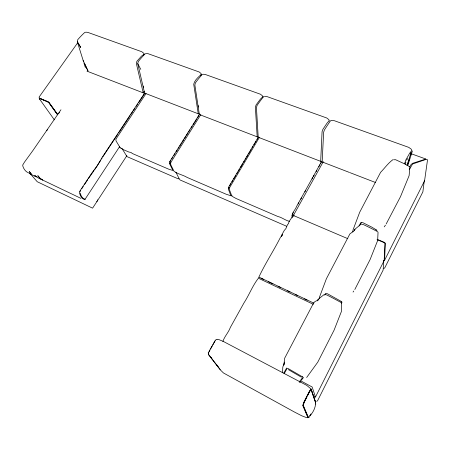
<?xml version="1.0" encoding="UTF-8"?>
<svg xmlns="http://www.w3.org/2000/svg" width="450" height="450" viewBox="0 0 450 450"><rect width="100%" height="100%" fill="white"/><g stroke="black" fill="none" stroke-linecap="round" stroke-linejoin="round"><path stroke-width="0.67" d="M258.373 136.991L228.499 187.352L228.358 189.084L230.884 195.756L226.159 194.231L187.206 177.452C183.156 174.938 178.026 174.229 174.037 171.287L170.606 164.436L170.634 162.72L200.852 114.553M341.657 303.609L341.415 311.462L334.097 330.137L317.745 362.199L306.664 377.499M383.856 260.685L384.559 260.342L385.346 243.208L384.277 242.308L377.454 239.451M378.028 232.65L377.646 240.553L370.153 259.425L354.808 289.519M282.532 372.544L282.808 367.043L284.653 362.053M321.238 161.55L320.681 161.347L322.076 131.692L322.892 129.347L326.987 123.204L328.882 121.016L329.321 121.022L328.843 119.638L326.773 117.996L266.884 96.542L264.572 96.283M319.478 298.862L319.613 296.803L326.385 278.764L349.841 233.983L354.251 230.614L354.999 229.179L360.731 224.454M352.851 232.048L352.986 230.029L359.702 212.231L380.582 172.356C384.756 168.081 388.058 163.215 392.918 159.671M315.557 403.999C315.236 408.442 312.801 412.701 309.892 415.974M409.871 167.254L409.106 175.686L400.478 196.701L386.196 223.965M384.559 260.342L424.569 180.827L427.5 160.026L427.236 159.536L426.409 159.283L412.993 163.862L412.301 164.419L409.258 169.723M306.962 396.838L304.234 402.227L303.244 405.332L308.351 417.375L309.111 417.33M293.428 216.231L293.619 215.066L323.286 161.674M143.572 55.097L143.702 54.433L144.45 54.551L143.696 53.207L141.756 51.716L87.801 32.383L85.764 32.158M198.737 113.968L144.596 93.099L137.762 63.686L138.246 61.599A77.265 36.731 -68.9 0 1 145.024 53.944L145.637 53.702M200.773 75.397L200.936 74.711L201.606 74.801L200.97 73.457L199.181 71.983L148.061 53.685L146.104 53.505M410.535 155.391L411.041 153.36M262.406 97.121L262.986 97.172L262.423 95.805L260.499 94.252L205.245 74.458L203.119 74.244M404.634 163.485L405.939 159.744L409.759 153.112L411.722 150.649L411.3 149.226L408.774 147.375L334.361 120.718L331.627 120.33L330.474 120.847A86.271 21.364 -67.3 0 0 324.377 130.033L323.623 132.311L322.161 161.921L349.554 172.491M284.186 363.898L283.798 365.136L284.698 358.155L313.678 302.85L315.062 301.522L318.15 300.049M405.281 164.143L405.894 162.174M407.818 165.442L412.414 150.896M407.025 165.268L411.216 152.061M407.767 163.963L409.714 158.046M209.183 351.315L208.395 353.334L208.446 354.555L220.264 369.827L223.476 372.977L294.379 411.992L301.787 415.811L306.157 417.482L308.002 417.746L308.498 417.448M222.891 341.454C224.533 336.302 228.628 332.381 230.349 327.42L244.018 302.833C249.109 295.037 252.377 286.116 258.064 278.657L258.727 278.37L313.29 304.29M313.256 396.056L315.467 397.041L384.171 260.539L384.936 243.411L383.861 242.511L377.044 239.653M310.005 415.828L310.944 413.955M307.569 395.646L309.696 391.455L311.169 389.683L315.647 402.84L315.456 403.909L315.793 404.016M318.33 299.171L317.469 300.814L318.33 299.171L324.067 294.637M354.999 229.179L354.251 230.614M359.072 225.906L360.883 222.497L362.897 222.694L371.993 227.233L376.138 229.787M360.422 224.64L361.378 222.834M324.602 295.183L325.586 293.372L327.555 293.805L341.128 301.354M409.753 166.905L411.075 164.498L412.751 163.271L425.762 159.081M321.829 161.066L296.629 206.359C295.397 210.212 290.807 213.418 292.207 217.766M293.349 212.563L292.331 214.386L292.663 214.526M298.119 203.991L298.794 202.781M300.819 199.136L301.494 197.927M304.869 191.852L305.556 190.626M312.041 178.965L312.728 177.733M313.408 176.507L314.089 175.281M316.142 171.596L316.822 170.37M318.87 166.686L319.894 164.846M320.58 163.62L321.261 162.394M313.881 303.165L259.324 277.29L258.66 277.582C265.112 263.588 273.724 250.74 280.642 236.959L281.711 236.104L282.499 234.506L281.363 236.542L281.824 234.833L284.254 230.468L285.868 228.623L287.601 224.443L288.658 223.594L288.771 222.339L289.834 220.421L293.017 215.752M292.849 216.056L293.771 215.274M293.946 215.927L294.114 215.618M283.804 373.067L286.594 368.061L288.501 368.752L302.406 376.796M209.25 351.141L209.903 349.971M210.555 348.806L212.192 345.881M212.844 344.717L214.476 341.798M209.121 351.489L215.106 340.791M284.271 373.494L286.819 368.972M406.665 160.183L407.632 158.507M100.778 160.251L94.877 169.386M101.458 159.092L102.144 157.933M229.804 185.529L230.867 183.729M231.936 181.935L232.644 180.737M233.708 178.942L234.422 177.744M235.131 176.546L235.839 175.348M236.908 173.554L237.617 172.356M238.326 171.157L239.389 169.363M240.458 167.563L242.589 163.974M243.653 162.174L244.361 160.976M245.43 159.182L246.139 157.984M246.847 156.786L247.916 154.991M248.625 153.793L249.334 152.595M250.042 151.397L251.111 149.602M252.174 147.808L252.883 146.61M253.952 144.81L254.661 143.612M255.369 142.419L256.084 141.221M257.147 139.421L257.856 138.223M259.386 137.385L229.523 187.785L229.371 189.518L231.885 196.189L236.166 198.54L277.718 216.439C281.886 217.288 285.238 220.416 289.485 221.377M308.964 416.779L309.549 415.806M199.761 113.833L169.543 161.938L169.515 163.654L172.958 170.511L168.559 169.11L132.424 153.551L130.911 152.426L128.919 152.044L123.857 149.861L119.948 147.707M170.556 160.74L169.808 161.927L170.094 162.051M171.675 158.963L172.794 157.179M173.908 155.402L175.028 153.624M176.147 151.841L177.266 150.064M178.38 148.281L179.128 147.094M179.871 145.907L181.361 143.533M182.109 142.346L183.6 139.972M184.343 138.786L185.833 136.412M186.581 135.225L188.072 132.851M188.814 131.664L189.934 129.887M191.053 128.104L192.172 126.326M193.286 124.543L194.406 122.766M195.154 121.579L196.644 119.205M197.387 118.018L198.877 115.644M126.877 155.655L92.582 208.164L37.226 181.727L29.886 173.284M81.332 196.194L82.727 197.966L84.741 199.114L85.331 198.855L119.576 146.689M144.669 93.116L102.381 157.056L97.251 165.729L91.462 173.565L79.487 191.672L79.633 193.309A23.861 12.263 -65.1 0 0 84.555 199.586L85.388 199.221M80.573 190.496L80.038 191.751M81.709 188.775L83.228 186.48M84.364 184.759L87.778 179.595M88.538 178.447L94.05 170.505M102.853 156.803L116.398 136.316M116.775 135.743L117.917 134.016M118.682 132.862L123.249 125.955M123.626 125.381L130.033 115.695M130.804 114.531L132.722 111.628M133.487 110.469L135.023 108.146M136.176 106.408L137.711 104.085M138.859 102.341L145.001 93.06M120.206 147.819L115.999 140.828L115.926 139.129L146.07 93.493M341.376 303.238L342.056 302.214L341.004 301.275M48.42 102.516L47.154 101.464L40.314 98.601L39.274 98.674M353.059 292.056L353.756 291.043M60.964 109.755L32.749 150.75L24.474 162.141L22.708 165.049L22.911 166.365A22.911 13.551 -65 0 0 28.558 172.828M46.817 130.551L47.593 129.437M58.787 113.361L59.557 112.258M384.238 226.856L385.453 225.146M77.619 42.879L39.127 97.031L39.403 98.837L54.349 119.835M299.171 382.016L302.383 377.871M214.954 341.004L216.163 339.435L216.934 339.362M301.264 380.334L303.412 377.589L302.276 376.718M299.739 382.494L300.864 381.06L301.275 381.127L312.154 387L315.467 397.041M178.993 178.667L178.172 178.836L126.984 156.606L121.764 148.134M143.415 92.222L144.309 91.176M262.446 97.127L260.381 99.135L256.101 104.901L255.381 107.173L257.186 136.839L257.704 137.025M200.953 74.745C198.084 77.271 194.636 80.28 193.714 84.201L198.253 113.799M143.758 54.439L141.446 56.154L136.901 61.273L136.333 63.411L143.224 92.858L143.736 93.043M424.226 181.058L424.569 180.827M263.998 96.469L263.475 96.784A83.036 27.354 -67.8 0 0 257.091 105.401L256.438 107.617L258.204 137.233L320.681 161.347M202.601 74.436L202.028 74.711A80.055 32.417 -68.3 0 0 195.418 82.823L194.861 84.977L199.356 114.519L257.186 136.839M315.681 402.452L311.13 389.053L309.656 390.819L303.767 402.424L302.777 405.529L308.002 417.746M316.676 401.423L317.559 400.781L383.13 270.073L383.704 262.389L383.411 261.439M85.292 32.332L84.639 32.546A74.329 40.894 -69.6 0 0 77.709 39.735L77.31 41.76L83.587 61.869M393.643 159.795L395.561 159.699L404.651 163.901L409.843 166.832M376.014 229.708L376.999 230.698M361.53 224.482L363.403 224.589A93.842 29.694 26.7 0 1 377.066 231.412L378.039 232.144M39.172 98.066L48.746 102.077L57.752 114.553M383.816 268.431L384.722 267.93L422.871 191.846L424.164 181.761M217.131 339.306L218.644 339.486L223.397 341.471L306.731 385.363L311.13 389.053M324.934 294.581L326.745 294.924A96.559 22.022 28.1 0 1 340.678 302.299L341.702 303.024M310.641 389.919L310.995 389.987M383.512 260.291L384.244 260.494M208.181 352.879L208.524 352.98L208.575 354.201M411.188 153.726L425.683 158.963M87.008 71.162L143.224 92.858M350.19 172.738L375.334 182.441M170.618 162.591L170.904 162.709M228.741 187.324L229.044 187.453M229.449 187.627L229.759 187.757M170.353 162.602L170.634 162.72M293.254 214.914L293.619 215.066M293.603 215.578L347.839 238.686M169.791 163.316L170.072 163.44M170.601 163.98L170.882 164.098M228.623 188.724L228.926 188.854M292.101 215.797L292.433 215.944M170.325 164.317L170.606 164.436M171.45 166.556L171.731 166.68M231.789 195.564L232.093 195.694M286.616 226.254L180.152 180L179.432 179.269L175.922 172.198M260.955 278.218L263.486 279.416M268.543 281.818L272.97 283.916M278.032 286.318L280.558 287.516M287.516 290.818L290.048 292.016M295.11 294.412L297.636 295.616M304.594 298.912L307.125 300.116M80.156 193.078L81.208 195.862M80.989 198.388L38.121 177.885L34.712 175.545L36.996 176.856L35.364 176.569L29.064 173.34M288.36 369.619L301.444 377.207M308.936 417.516L308.177 417.561L303.013 405.428L304.003 402.322L309.673 391.134L311.152 389.368L315.664 402.643M48.549 102.33L57.189 114.266M211.067 357.429L211.894 358.504M216.877 364.961L218.121 366.576M220.23 369.546L208.507 354.375L208.457 353.16M57.746 114.801L48.645 102.206L39.336 98.302L39.729 99.304M137.762 63.686L140.788 69.373M83.183 60.576L88.009 71.01L84.752 63.956M83.987 63.163L85.404 67.697M143.286 86.046L143.584 87.328M198.304 105.621L198.512 106.999M97.661 199.806A2.739 2.295 -35.9 0 1 97.526 200.447M97.222 201.06A2.739 2.295 -35.9 0 1 96.772 201.606M42.486 179.972L40.219 178.672L37.822 175.691L39.758 177.953L42.486 179.972M31.776 174.634L29.346 171.653L31.776 174.634M80.691 47.385L77.299 41.777L80.691 47.385"/></g></svg>
